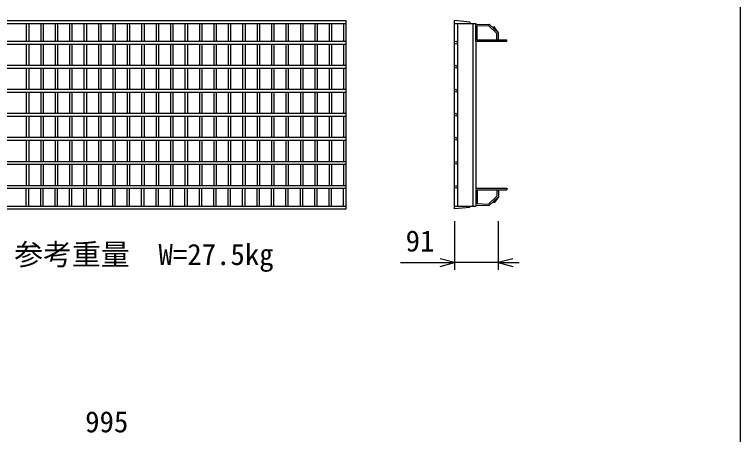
# Model space of a CAD drawing. Units: millimetres, scale not verified. Extents: x -16800 to 16800, y -5940 to 5940.
# Drawn here: x -5464 to -3954, y 574 to 1449 of the extents above; entities that cross this region are included whole.
import ezdxf
from ezdxf.enums import TextEntityAlignment as Align

# ---------------------------------------------------------------- set-up
doc = ezdxf.new("R2010")
doc.units = ezdxf.units.MM
doc.header["$LTSCALE"] = 20
for name, color, linetype, lineweight in [('0-0_DIM', 7, 'Continuous', 25), ('0-2_HATCH', 6, 'Continuous', 25), ('0-6_TXT', 7, 'Continuous', 25)]:
    doc.layers.add(name, color=color, linetype=linetype, lineweight=lineweight)
doc.styles.add('ＭＳ ゴシック', font='')
doc.styles.get('ＭＳ ゴシック').set_extended_font_data('MS Gothic')

msp = doc.modelspace()

# ---------------------------------------------------------------- linework, layer by layer
at = {"layer": '0-0_DIM'}
for p, q in [((-4548.88, 1018.7), (-4548.88, 917.11)), ((-4457.88, 1018.7), (-4457.88, 917.11)), ((-4661.49, 932.11), (-4548.88, 932.11)), ((-4457.88, 932.11), (-4548.88, 932.11)), ((-4457.88, 932.11), (-4414.41, 932.11))]:
    msp.add_line(p, q, dxfattribs=at)
for points in [[(-4578.88, 924.07), (-4548.88, 932.11), (-4578.88, 940.15)], [(-4427.88, 940.15), (-4457.88, 932.11), (-4427.88, 924.07)]]:
    msp.add_lwpolyline(points, dxfattribs=at)
at = {"layer": '0-2_HATCH'}
for p, q in [((-5769.54, 1435.92), (-4774.54, 1435.92)), ((-4774.54, 1043.92), (-4774.54, 1435.92)), ((-4548.88, 1043.92), (-4548.88, 1435.92)), ((-4516.88, 1432.92), (-4548.88, 1435.92)), ((-5769.54, 1429.92), (-4774.54, 1429.92)), ((-5439.54, 1429.92), (-5439.54, 1392.92)), ((-5434.54, 1429.92), (-5434.54, 1392.92)), ((-5409.54, 1429.92), (-5409.54, 1392.92)), ((-5404.54, 1429.92), (-5404.54, 1392.92)), ((-5379.54, 1429.92), (-5379.54, 1392.92)), ((-5374.54, 1429.92), (-5374.54, 1392.92)), ((-5349.54, 1429.92), (-5349.54, 1392.92)), ((-5344.54, 1429.92), (-5344.54, 1392.92)), ((-5319.54, 1429.92), (-5319.54, 1392.92)), ((-5314.54, 1429.92), (-5314.54, 1392.92)), ((-5289.54, 1429.92), (-5289.54, 1392.92)), ((-5284.54, 1429.92), (-5284.54, 1392.92)), ((-5259.54, 1429.92), (-5259.54, 1392.92)), ((-5254.54, 1429.92), (-5254.54, 1392.92)), ((-5229.54, 1429.92), (-5229.54, 1392.92)), ((-5224.54, 1429.92), (-5224.54, 1392.92)), ((-5199.54, 1429.92), (-5199.54, 1392.92)), ((-5194.54, 1429.92), (-5194.54, 1392.92)), ((-5169.54, 1429.92), (-5169.54, 1392.92)), ((-5164.54, 1429.92), (-5164.54, 1392.92)), ((-5139.54, 1429.92), (-5139.54, 1392.92)), ((-5134.54, 1429.92), (-5134.54, 1392.92)), ((-5109.54, 1429.92), (-5109.54, 1392.92)), ((-5104.54, 1429.92), (-5104.54, 1392.92)), ((-5079.54, 1429.92), (-5079.54, 1392.92)), ((-5074.54, 1429.92), (-5074.54, 1392.92)), ((-5049.54, 1429.92), (-5049.54, 1392.92)), ((-5044.54, 1429.92), (-5044.54, 1392.92)), ((-5019.54, 1429.92), (-5019.54, 1392.92)), ((-5014.54, 1429.92), (-5014.54, 1392.92)), ((-4989.54, 1429.92), (-4989.54, 1392.92)), ((-4984.54, 1429.92), (-4984.54, 1392.92)), ((-4959.54, 1429.92), (-4959.54, 1392.92)), ((-4954.54, 1429.92), (-4954.54, 1392.92)), ((-4929.54, 1429.92), (-4929.54, 1392.92)), ((-4924.54, 1429.92), (-4924.54, 1392.92)), ((-4899.54, 1429.92), (-4899.54, 1392.92)), ((-4894.54, 1429.92), (-4894.54, 1392.92)), ((-4869.54, 1429.92), (-4869.54, 1392.92)), ((-4864.54, 1429.92), (-4864.54, 1392.92)), ((-4839.54, 1429.92), (-4839.54, 1392.92)), ((-4834.54, 1429.92), (-4834.54, 1392.92)), ((-4809.54, 1429.92), (-4809.54, 1392.92)), ((-4804.54, 1429.92), (-4804.54, 1392.92)), ((-4779.54, 1429.92), (-4779.54, 1392.92)), ((-4548.88, 1429.92), (-4504.88, 1429.92)), ((-4542.88, 1429.92), (-4542.88, 1049.92)), ((-4516.88, 1432.92), (-4516.88, 1429.92)), ((-4510.88, 1429.92), (-4510.88, 1049.92)), ((-4504.88, 1429.92), (-4504.88, 1049.92)), ((-4504.88, 1427.96), (-4477.12, 1428.42)), ((-4504.88, 1392.92), (-4504.88, 1427.96)), ((-4501.68, 1424.87), (-4478.38, 1425.72)), ((-4501.68, 1396.12), (-4501.68, 1424.87)), ((-4478.38, 1425.72), (-4460.9, 1409.35)), ((-4477.12, 1428.42), (-4457.7, 1410.74)), ((-4466.27, 1423.05), (-4468.9, 1421.22)), ((-4457.7, 1410.74), (-4466.27, 1423.05)), ((-4460.9, 1396.12), (-4460.9, 1409.35)), ((-4457.7, 1396.12), (-4457.7, 1410.74)), ((-5769.54, 1392.92), (-4774.54, 1392.92)), ((-4501.68, 1396.12), (-4439.88, 1396.12)), ((-5769.54, 1386.92), (-4774.54, 1386.92)), ((-5439.54, 1386.92), (-5439.54, 1342.92)), ((-5434.54, 1386.92), (-5434.54, 1342.92)), ((-5409.54, 1386.92), (-5409.54, 1342.92)), ((-5404.54, 1386.92), (-5404.54, 1342.92)), ((-5379.54, 1386.92), (-5379.54, 1342.92)), ((-5374.54, 1386.92), (-5374.54, 1342.92)), ((-5349.54, 1386.92), (-5349.54, 1342.92)), ((-5344.54, 1386.92), (-5344.54, 1342.92)), ((-5319.54, 1386.92), (-5319.54, 1342.92)), ((-5314.54, 1386.92), (-5314.54, 1342.92)), ((-5289.54, 1386.92), (-5289.54, 1342.92)), ((-5284.54, 1386.92), (-5284.54, 1342.92)), ((-5259.54, 1386.92), (-5259.54, 1342.92)), ((-5254.54, 1386.92), (-5254.54, 1342.92)), ((-5229.54, 1386.92), (-5229.54, 1342.92)), ((-5224.54, 1386.92), (-5224.54, 1342.92)), ((-5199.54, 1386.92), (-5199.54, 1342.92)), ((-5194.54, 1386.92), (-5194.54, 1342.92)), ((-5169.54, 1386.92), (-5169.54, 1342.92)), ((-5164.54, 1386.92), (-5164.54, 1342.92)), ((-5139.54, 1386.92), (-5139.54, 1342.92)), ((-5134.54, 1386.92), (-5134.54, 1342.92)), ((-5109.54, 1386.92), (-5109.54, 1342.92)), ((-5104.54, 1386.92), (-5104.54, 1342.92)), ((-5079.54, 1386.92), (-5079.54, 1342.92)), ((-5074.54, 1386.92), (-5074.54, 1342.92)), ((-5049.54, 1386.92), (-5049.54, 1342.92)), ((-5044.54, 1386.92), (-5044.54, 1342.92)), ((-5019.54, 1386.92), (-5019.54, 1342.92)), ((-5014.54, 1386.92), (-5014.54, 1342.92)), ((-4989.54, 1386.92), (-4989.54, 1342.92)), ((-4984.54, 1386.92), (-4984.54, 1342.92)), ((-4959.54, 1386.92), (-4959.54, 1342.92)), ((-4954.54, 1386.92), (-4954.54, 1342.92)), ((-4929.54, 1386.92), (-4929.54, 1342.92)), ((-4924.54, 1386.92), (-4924.54, 1342.92)), ((-4899.54, 1386.92), (-4899.54, 1342.92)), ((-4894.54, 1386.92), (-4894.54, 1342.92)), ((-4869.54, 1386.92), (-4869.54, 1342.92)), ((-4864.54, 1386.92), (-4864.54, 1342.92)), ((-4839.54, 1386.92), (-4839.54, 1342.92)), ((-4834.54, 1386.92), (-4834.54, 1342.92)), ((-4809.54, 1386.92), (-4809.54, 1342.92)), ((-4804.54, 1386.92), (-4804.54, 1342.92)), ((-4779.54, 1386.92), (-4779.54, 1342.92)), ((-5769.54, 1342.92), (-4774.54, 1342.92)), ((-5769.54, 1336.92), (-4774.54, 1336.92)), ((-5439.54, 1336.92), (-5439.54, 1292.92)), ((-5434.54, 1336.92), (-5434.54, 1292.92)), ((-5409.54, 1336.92), (-5409.54, 1292.92)), ((-5404.54, 1336.92), (-5404.54, 1292.92)), ((-5379.54, 1336.92), (-5379.54, 1292.92)), ((-5374.54, 1336.92), (-5374.54, 1292.92)), ((-5349.54, 1336.92), (-5349.54, 1292.92)), ((-5344.54, 1336.92), (-5344.54, 1292.92)), ((-5319.54, 1336.92), (-5319.54, 1292.92)), ((-5314.54, 1336.92), (-5314.54, 1292.92)), ((-5289.54, 1336.92), (-5289.54, 1292.92)), ((-5284.54, 1336.92), (-5284.54, 1292.92)), ((-5259.54, 1336.92), (-5259.54, 1292.92)), ((-5254.54, 1336.92), (-5254.54, 1292.92)), ((-5229.54, 1336.92), (-5229.54, 1292.92)), ((-5224.54, 1336.92), (-5224.54, 1292.92)), ((-5199.54, 1336.92), (-5199.54, 1292.92)), ((-5194.54, 1336.92), (-5194.54, 1292.92)), ((-5169.54, 1336.92), (-5169.54, 1292.92)), ((-5164.54, 1336.92), (-5164.54, 1292.92)), ((-5139.54, 1336.92), (-5139.54, 1292.92)), ((-5134.54, 1336.92), (-5134.54, 1292.92)), ((-5109.54, 1336.92), (-5109.54, 1292.92)), ((-5104.54, 1336.92), (-5104.54, 1292.92)), ((-5079.54, 1336.92), (-5079.54, 1292.92)), ((-5074.54, 1336.92), (-5074.54, 1292.92)), ((-5049.54, 1336.92), (-5049.54, 1292.92)), ((-5044.54, 1336.92), (-5044.54, 1292.92)), ((-5019.54, 1336.92), (-5019.54, 1292.92)), ((-5014.54, 1336.92), (-5014.54, 1292.92)), ((-4989.54, 1336.92), (-4989.54, 1292.92)), ((-4984.54, 1336.92), (-4984.54, 1292.92)), ((-4959.54, 1336.92), (-4959.54, 1292.92)), ((-4954.54, 1336.92), (-4954.54, 1292.92)), ((-4929.54, 1336.92), (-4929.54, 1292.92)), ((-4924.54, 1336.92), (-4924.54, 1292.92)), ((-4899.54, 1336.92), (-4899.54, 1292.92)), ((-4894.54, 1336.92), (-4894.54, 1292.92)), ((-4869.54, 1336.92), (-4869.54, 1292.92)), ((-4864.54, 1336.92), (-4864.54, 1292.92)), ((-4839.54, 1336.92), (-4839.54, 1292.92)), ((-4834.54, 1336.92), (-4834.54, 1292.92)), ((-4809.54, 1336.92), (-4809.54, 1292.92)), ((-4804.54, 1336.92), (-4804.54, 1292.92)), ((-4779.54, 1336.92), (-4779.54, 1292.92)), ((-5769.54, 1292.92), (-4774.54, 1292.92)), ((-5769.54, 1286.92), (-4774.54, 1286.92)), ((-5439.54, 1286.92), (-5439.54, 1242.92)), ((-5434.54, 1286.92), (-5434.54, 1242.92)), ((-5409.54, 1286.92), (-5409.54, 1242.92)), ((-5404.54, 1286.92), (-5404.54, 1242.92)), ((-5379.54, 1286.92), (-5379.54, 1242.92)), ((-5374.54, 1286.92), (-5374.54, 1242.92)), ((-5349.54, 1286.92), (-5349.54, 1242.92)), ((-5344.54, 1286.92), (-5344.54, 1242.92)), ((-5319.54, 1286.92), (-5319.54, 1242.92)), ((-5314.54, 1286.92), (-5314.54, 1242.92)), ((-5289.54, 1286.92), (-5289.54, 1242.92)), ((-5284.54, 1286.92), (-5284.54, 1242.92)), ((-5259.54, 1286.92), (-5259.54, 1242.92)), ((-5254.54, 1286.92), (-5254.54, 1242.92)), ((-5229.54, 1286.92), (-5229.54, 1242.92)), ((-5224.54, 1286.92), (-5224.54, 1242.92)), ((-5199.54, 1286.92), (-5199.54, 1242.92)), ((-5194.54, 1286.92), (-5194.54, 1242.92)), ((-5169.54, 1286.92), (-5169.54, 1242.92)), ((-5164.54, 1286.92), (-5164.54, 1242.92)), ((-5139.54, 1286.92), (-5139.54, 1242.92)), ((-5134.54, 1286.92), (-5134.54, 1242.92)), ((-5109.54, 1286.92), (-5109.54, 1242.92)), ((-5104.54, 1286.92), (-5104.54, 1242.92)), ((-5079.54, 1286.92), (-5079.54, 1242.92)), ((-5074.54, 1286.92), (-5074.54, 1242.92)), ((-5049.54, 1286.92), (-5049.54, 1242.92)), ((-5044.54, 1286.92), (-5044.54, 1242.92)), ((-5019.54, 1286.92), (-5019.54, 1242.92)), ((-5014.54, 1286.92), (-5014.54, 1242.92)), ((-4989.54, 1286.92), (-4989.54, 1242.92)), ((-4984.54, 1286.92), (-4984.54, 1242.92)), ((-4959.54, 1286.92), (-4959.54, 1242.92)), ((-4954.54, 1286.92), (-4954.54, 1242.92)), ((-4929.54, 1286.92), (-4929.54, 1242.92)), ((-4924.54, 1286.92), (-4924.54, 1242.92)), ((-4899.54, 1286.92), (-4899.54, 1242.92)), ((-4894.54, 1286.92), (-4894.54, 1242.92)), ((-4869.54, 1286.92), (-4869.54, 1242.92)), ((-4864.54, 1286.92), (-4864.54, 1242.92)), ((-4839.54, 1286.92), (-4839.54, 1242.92)), ((-4834.54, 1286.92), (-4834.54, 1242.92)), ((-4809.54, 1286.92), (-4809.54, 1242.92)), ((-4804.54, 1286.92), (-4804.54, 1242.92)), ((-4779.54, 1286.92), (-4779.54, 1242.92)), ((-5769.54, 1242.92), (-4774.54, 1242.92)), ((-5769.54, 1236.92), (-4774.54, 1236.92)), ((-5439.54, 1236.92), (-5439.54, 1192.92)), ((-5434.54, 1236.92), (-5434.54, 1192.92)), ((-5409.54, 1236.92), (-5409.54, 1192.92)), ((-5404.54, 1236.92), (-5404.54, 1192.92)), ((-5379.54, 1236.92), (-5379.54, 1192.92)), ((-5374.54, 1236.92), (-5374.54, 1192.92)), ((-5349.54, 1236.92), (-5349.54, 1192.92)), ((-5344.54, 1236.92), (-5344.54, 1192.92)), ((-5319.54, 1236.92), (-5319.54, 1192.92)), ((-5314.54, 1236.92), (-5314.54, 1192.92)), ((-5289.54, 1236.92), (-5289.54, 1192.92)), ((-5284.54, 1236.92), (-5284.54, 1192.92)), ((-5259.54, 1236.92), (-5259.54, 1192.92)), ((-5254.54, 1236.92), (-5254.54, 1192.92)), ((-5229.54, 1236.92), (-5229.54, 1192.92)), ((-5224.54, 1236.92), (-5224.54, 1192.92)), ((-5199.54, 1236.92), (-5199.54, 1192.92)), ((-5194.54, 1236.92), (-5194.54, 1192.92)), ((-5169.54, 1236.92), (-5169.54, 1192.92)), ((-5164.54, 1236.92), (-5164.54, 1192.92)), ((-5139.54, 1236.92), (-5139.54, 1192.92)), ((-5134.54, 1236.92), (-5134.54, 1192.92)), ((-5109.54, 1236.92), (-5109.54, 1192.92)), ((-5104.54, 1236.92), (-5104.54, 1192.92)), ((-5079.54, 1236.92), (-5079.54, 1192.92)), ((-5074.54, 1236.92), (-5074.54, 1192.92)), ((-5049.54, 1236.92), (-5049.54, 1192.92)), ((-5044.54, 1236.92), (-5044.54, 1192.92)), ((-5019.54, 1236.92), (-5019.54, 1192.92)), ((-5014.54, 1236.92), (-5014.54, 1192.92)), ((-4989.54, 1236.92), (-4989.54, 1192.92)), ((-4984.54, 1236.92), (-4984.54, 1192.92)), ((-4959.54, 1236.92), (-4959.54, 1192.92)), ((-4954.54, 1236.92), (-4954.54, 1192.92)), ((-4929.54, 1236.92), (-4929.54, 1192.92)), ((-4924.54, 1236.92), (-4924.54, 1192.92)), ((-4899.54, 1236.92), (-4899.54, 1192.92)), ((-4894.54, 1236.92), (-4894.54, 1192.92)), ((-4869.54, 1236.92), (-4869.54, 1192.92)), ((-4864.54, 1236.92), (-4864.54, 1192.92)), ((-4839.54, 1236.92), (-4839.54, 1192.92)), ((-4834.54, 1236.92), (-4834.54, 1192.92)), ((-4809.54, 1236.92), (-4809.54, 1192.92)), ((-4804.54, 1236.92), (-4804.54, 1192.92)), ((-4779.54, 1236.92), (-4779.54, 1192.92)), ((-5769.54, 1192.92), (-4774.54, 1192.92)), ((-5769.54, 1186.92), (-4774.54, 1186.92)), ((-5439.54, 1186.92), (-5439.54, 1142.92)), ((-5434.54, 1186.92), (-5434.54, 1142.92)), ((-5409.54, 1186.92), (-5409.54, 1142.92)), ((-5404.54, 1186.92), (-5404.54, 1142.92)), ((-5379.54, 1186.92), (-5379.54, 1142.92)), ((-5374.54, 1186.92), (-5374.54, 1142.92)), ((-5349.54, 1186.92), (-5349.54, 1142.92)), ((-5344.54, 1186.92), (-5344.54, 1142.92)), ((-5319.54, 1186.92), (-5319.54, 1142.92)), ((-5314.54, 1186.92), (-5314.54, 1142.92)), ((-5289.54, 1186.92), (-5289.54, 1142.92)), ((-5284.54, 1186.92), (-5284.54, 1142.92)), ((-5259.54, 1186.92), (-5259.54, 1142.92)), ((-5254.54, 1186.92), (-5254.54, 1142.92)), ((-5229.54, 1186.92), (-5229.54, 1142.92)), ((-5224.54, 1186.92), (-5224.54, 1142.92)), ((-5199.54, 1186.92), (-5199.54, 1142.92)), ((-5194.54, 1186.92), (-5194.54, 1142.92)), ((-5169.54, 1186.92), (-5169.54, 1142.92)), ((-5164.54, 1186.92), (-5164.54, 1142.92)), ((-5139.54, 1186.92), (-5139.54, 1142.92)), ((-5134.54, 1186.92), (-5134.54, 1142.92)), ((-5109.54, 1186.92), (-5109.54, 1142.92)), ((-5104.54, 1186.92), (-5104.54, 1142.92)), ((-5079.54, 1186.92), (-5079.54, 1142.92)), ((-5074.54, 1186.92), (-5074.54, 1142.92)), ((-5049.54, 1186.92), (-5049.54, 1142.92)), ((-5044.54, 1186.92), (-5044.54, 1142.92)), ((-5019.54, 1186.92), (-5019.54, 1142.92)), ((-5014.54, 1186.92), (-5014.54, 1142.92)), ((-4989.54, 1186.92), (-4989.54, 1142.92)), ((-4984.54, 1186.92), (-4984.54, 1142.92)), ((-4959.54, 1186.92), (-4959.54, 1142.92)), ((-4954.54, 1186.92), (-4954.54, 1142.92)), ((-4929.54, 1186.92), (-4929.54, 1142.92)), ((-4924.54, 1186.92), (-4924.54, 1142.92)), ((-4899.54, 1186.92), (-4899.54, 1142.92)), ((-4894.54, 1186.92), (-4894.54, 1142.92)), ((-4869.54, 1186.92), (-4869.54, 1142.92)), ((-4864.54, 1186.92), (-4864.54, 1142.92)), ((-4839.54, 1186.92), (-4839.54, 1142.92)), ((-4834.54, 1186.92), (-4834.54, 1142.92)), ((-4809.54, 1186.92), (-4809.54, 1142.92)), ((-4804.54, 1186.92), (-4804.54, 1142.92)), ((-4779.54, 1186.92), (-4779.54, 1142.92)), ((-5769.54, 1142.92), (-4774.54, 1142.92)), ((-5769.54, 1136.92), (-4774.54, 1136.92)), ((-5439.54, 1136.92), (-5439.54, 1092.92)), ((-5434.54, 1136.92), (-5434.54, 1092.92)), ((-5409.54, 1136.92), (-5409.54, 1092.92)), ((-5404.54, 1136.92), (-5404.54, 1092.92)), ((-5379.54, 1136.92), (-5379.54, 1092.92)), ((-5374.54, 1136.92), (-5374.54, 1092.92)), ((-5349.54, 1136.92), (-5349.54, 1092.92)), ((-5344.54, 1136.92), (-5344.54, 1092.92)), ((-5319.54, 1136.92), (-5319.54, 1092.92)), ((-5314.54, 1136.92), (-5314.54, 1092.92)), ((-5289.54, 1136.92), (-5289.54, 1092.92)), ((-5284.54, 1136.92), (-5284.54, 1092.92)), ((-5259.54, 1136.92), (-5259.54, 1092.92)), ((-5254.54, 1136.92), (-5254.54, 1092.92)), ((-5229.54, 1136.92), (-5229.54, 1092.92)), ((-5224.54, 1136.92), (-5224.54, 1092.92)), ((-5199.54, 1136.92), (-5199.54, 1092.92)), ((-5194.54, 1136.92), (-5194.54, 1092.92)), ((-5169.54, 1136.92), (-5169.54, 1092.92)), ((-5164.54, 1136.92), (-5164.54, 1092.92)), ((-5139.54, 1136.92), (-5139.54, 1092.92)), ((-5134.54, 1136.92), (-5134.54, 1092.92)), ((-5109.54, 1136.92), (-5109.54, 1092.92)), ((-5104.54, 1136.92), (-5104.54, 1092.92)), ((-5079.54, 1136.92), (-5079.54, 1092.92)), ((-5074.54, 1136.92), (-5074.54, 1092.92)), ((-5049.54, 1136.92), (-5049.54, 1092.92)), ((-5044.54, 1136.92), (-5044.54, 1092.92)), ((-5019.54, 1136.92), (-5019.54, 1092.92)), ((-5014.54, 1136.92), (-5014.54, 1092.92)), ((-4989.54, 1136.92), (-4989.54, 1092.92)), ((-4984.54, 1136.92), (-4984.54, 1092.92)), ((-4959.54, 1136.92), (-4959.54, 1092.92)), ((-4954.54, 1136.92), (-4954.54, 1092.92)), ((-4929.54, 1136.92), (-4929.54, 1092.92)), ((-4924.54, 1136.92), (-4924.54, 1092.92)), ((-4899.54, 1136.92), (-4899.54, 1092.92)), ((-4894.54, 1136.92), (-4894.54, 1092.92)), ((-4869.54, 1136.92), (-4869.54, 1092.92)), ((-4864.54, 1136.92), (-4864.54, 1092.92)), ((-4839.54, 1136.92), (-4839.54, 1092.92)), ((-4834.54, 1136.92), (-4834.54, 1092.92)), ((-4809.54, 1136.92), (-4809.54, 1092.92)), ((-4804.54, 1136.92), (-4804.54, 1092.92)), ((-4779.54, 1136.92), (-4779.54, 1092.92)), ((-5769.54, 1092.92), (-4774.54, 1092.92)), ((-5769.54, 1086.92), (-4774.54, 1086.92)), ((-5439.54, 1049.92), (-5439.54, 1086.92)), ((-5434.54, 1049.92), (-5434.54, 1086.92)), ((-5409.54, 1049.92), (-5409.54, 1086.92)), ((-5404.54, 1049.92), (-5404.54, 1086.92)), ((-5379.54, 1049.92), (-5379.54, 1086.92)), ((-5374.54, 1049.92), (-5374.54, 1086.92)), ((-5349.54, 1049.92), (-5349.54, 1086.92)), ((-5344.54, 1049.92), (-5344.54, 1086.92)), ((-5319.54, 1049.92), (-5319.54, 1086.92)), ((-5314.54, 1049.92), (-5314.54, 1086.92)), ((-5289.54, 1049.92), (-5289.54, 1086.92)), ((-5284.54, 1049.92), (-5284.54, 1086.92)), ((-5259.54, 1049.92), (-5259.54, 1086.92)), ((-5254.54, 1049.92), (-5254.54, 1086.92)), ((-5229.54, 1049.92), (-5229.54, 1086.92)), ((-5224.54, 1049.92), (-5224.54, 1086.92)), ((-5199.54, 1049.92), (-5199.54, 1086.92)), ((-5194.54, 1049.92), (-5194.54, 1086.92)), ((-5169.54, 1049.92), (-5169.54, 1086.92)), ((-5164.54, 1049.92), (-5164.54, 1086.92)), ((-5139.54, 1049.92), (-5139.54, 1086.92)), ((-5134.54, 1049.92), (-5134.54, 1086.92)), ((-5109.54, 1049.92), (-5109.54, 1086.92)), ((-5104.54, 1049.92), (-5104.54, 1086.92)), ((-5079.54, 1049.92), (-5079.54, 1086.92)), ((-5074.54, 1049.92), (-5074.54, 1086.92)), ((-5049.54, 1049.92), (-5049.54, 1086.92)), ((-5044.54, 1049.92), (-5044.54, 1086.92)), ((-5019.54, 1049.92), (-5019.54, 1086.92)), ((-5014.54, 1049.92), (-5014.54, 1086.92)), ((-4989.54, 1049.92), (-4989.54, 1086.92)), ((-4984.54, 1049.92), (-4984.54, 1086.92)), ((-4959.54, 1049.92), (-4959.54, 1086.92)), ((-4954.54, 1049.92), (-4954.54, 1086.92)), ((-4929.54, 1049.92), (-4929.54, 1086.92)), ((-4924.54, 1049.92), (-4924.54, 1086.92)), ((-4899.54, 1049.92), (-4899.54, 1086.92)), ((-4894.54, 1049.92), (-4894.54, 1086.92)), ((-4869.54, 1049.92), (-4869.54, 1086.92)), ((-4864.54, 1049.92), (-4864.54, 1086.92)), ((-4839.54, 1049.92), (-4839.54, 1086.92)), ((-4834.54, 1049.92), (-4834.54, 1086.92)), ((-4809.54, 1049.92), (-4809.54, 1086.92)), ((-4804.54, 1049.92), (-4804.54, 1086.92)), ((-4779.54, 1049.92), (-4779.54, 1086.92)), ((-4504.88, 1086.92), (-4504.88, 1051.88)), ((-4501.68, 1083.72), (-4439.88, 1083.72)), ((-4501.68, 1083.72), (-4501.68, 1054.97)), ((-4460.9, 1083.72), (-4460.9, 1070.49)), ((-4457.7, 1083.72), (-4457.7, 1069.1)), ((-4478.38, 1054.12), (-4460.9, 1070.49)), ((-4477.12, 1050.92), (-4457.7, 1069.1)), ((-4466.27, 1056.79), (-4468.9, 1058.62)), ((-4457.7, 1069.1), (-4466.27, 1056.79)), ((-5769.54, 1049.92), (-4774.54, 1049.92)), ((-5769.54, 1043.92), (-4774.54, 1043.92)), ((-4548.88, 1049.92), (-4504.88, 1049.92)), ((-4516.88, 1046.92), (-4548.88, 1043.92)), ((-4516.88, 1046.92), (-4516.88, 1049.92)), ((-4504.88, 1051.88), (-4477.12, 1050.92)), ((-4501.68, 1054.97), (-4478.38, 1054.12))]:
    msp.add_line(p, q, dxfattribs=at)
for points in [[(-4504.88, 1392.92), (-4439.88, 1392.92), (-4439.88, 1396.12)], [(-4504.88, 1086.92), (-4439.88, 1086.92), (-4439.88, 1083.72)]]:
    msp.add_lwpolyline(points, dxfattribs=at)
for centre in [(-4545.88, 1389.92), (-4545.88, 1339.92), (-4545.88, 1289.92), (-4545.88, 1239.92), (-4545.88, 1189.92), (-4545.88, 1139.92), (-4545.88, 1089.92)]:
    msp.add_circle(centre, 3, dxfattribs=at)
at = {"layer": '0-6_TXT'}
msp.add_lwpolyline([(-6454.13, -241.86), (-3954.13, -241.86), (-3954.13, 2208.14), (-6454.13, 2208.14)], close=True, dxfattribs=at)

# ---------------------------------------------------------------- texts
at = {"layer": '0-0_DIM', "style": 'ＭＳ ゴシック'}
for s, p in [('91', (-4650.51, 942.11)), ('参考重量\u3000W=27.5kg', (-5464.55, 913.99)), ('995', (-5317.04, 565.73))]:
    msp.add_text(s, height=43.99, dxfattribs=at).set_placement(p, align=Align.BOTTOM_LEFT)

doc.saveas('drawing.dxf')
